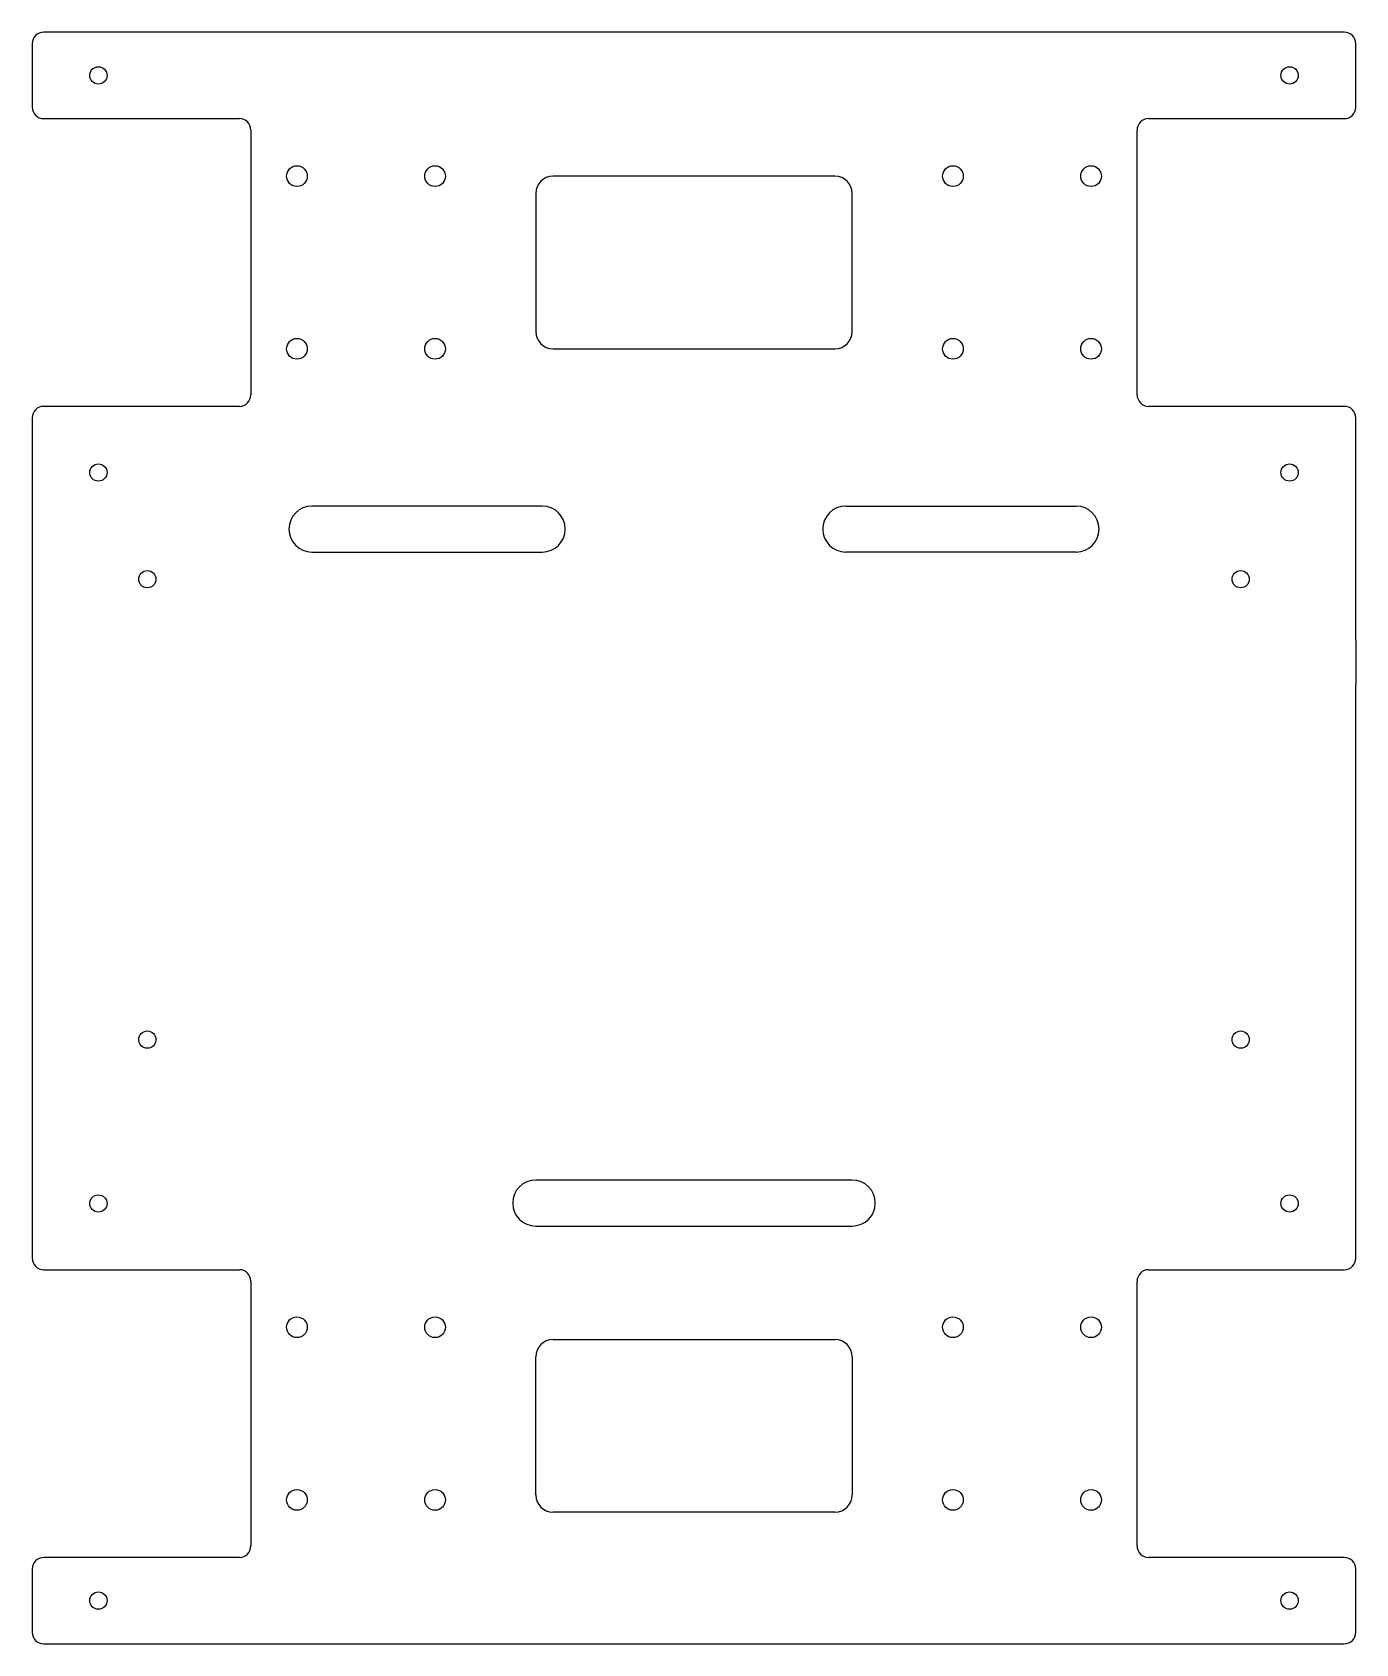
# Model space of a CAD drawing. Header units: millimetres. Extents: x 53 to 283, y -113 to 167.
import ezdxf

# ---------------------------------------------------------------- set-up
doc = ezdxf.new("R2010")
doc.units = ezdxf.units.MM

msp = doc.modelspace()

# ---------------------------------------------------------------- linework, layer by layer
at = {"color": 7, "linetype": 'Continuous', "lineweight": 25}
for p, q in [((280.67, 167.03), (54.67, 167.03)), ((52.67, 165.03), (52.67, 154.03)), ((282.67, 154.03), (282.67, 165.03)), ((54.67, 152.03), (88.67, 152.03)), ((246.67, 152.03), (280.67, 152.03)), ((90.67, 150.03), (90.67, 104.03)), ((244.67, 104.03), (244.67, 150.03)), ((192.17, 142.03), (143.17, 142.03)), ((140.17, 139.03), (140.17, 115.03)), ((195.17, 115.03), (195.17, 139.03)), ((143.17, 112.03), (192.17, 112.03)), ((88.67, 102.03), (54.67, 102.03)), ((280.67, 102.03), (246.67, 102.03)), ((52.67, 100.03), (52.67, 61.38)), ((282.67, 61.38), (282.67, 100.03)), ((141.28, 84.71), (101.28, 84.71)), ((194.06, 84.71), (234.06, 84.71)), ((101.28, 76.71), (141.28, 76.71)), ((234.06, 76.71), (194.06, 76.71)), ((52.67, 53.68), (52.67, -45.97)), ((282.67, -45.97), (282.67, 53.68)), ((195.17, -32.4), (140.17, -32.4)), ((140.17, -40.4), (195.17, -40.4)), ((54.67, -47.97), (88.67, -47.97)), ((90.67, -49.97), (90.67, -95.97)), ((244.67, -95.97), (244.67, -49.97)), ((246.67, -47.97), (280.67, -47.97)), ((143.17, -60.12), (192.17, -60.12)), ((140.17, -87.12), (140.17, -63.12)), ((195.17, -63.12), (195.17, -87.12)), ((192.17, -90.12), (143.17, -90.12)), ((88.67, -97.97), (54.67, -97.97)), ((280.67, -97.97), (246.67, -97.97)), ((52.67, -99.97), (52.67, -110.97)), ((282.67, -110.97), (282.67, -99.97)), ((54.67, -112.97), (280.67, -112.97))]:
    msp.add_line(p, q, dxfattribs=at)
for p, q in [((52.67, 61.38), (52.67, 53.68)), ((282.67, 61.38), (282.67, 53.68))]:
    msp.add_line(p, q)
for centre, radius in [((64.17, 159.53), 1.5), ((271.17, 159.53), 1.5), ((98.67, 142.03), 1.8), ((122.67, 142.03), 1.8), ((212.67, 142.03), 1.8), ((236.67, 142.03), 1.8), ((98.67, 112.03), 1.8), ((122.67, 112.03), 1.8), ((212.67, 112.03), 1.8), ((236.67, 112.03), 1.8), ((64.17, 90.53), 1.5), ((271.17, 90.53), 1.5), ((64.17, -36.47), 1.5), ((271.17, -36.47), 1.5), ((98.67, -57.97), 1.8), ((122.67, -57.97), 1.8), ((212.67, -57.97), 1.8), ((236.67, -57.97), 1.8), ((98.67, -87.97), 1.8), ((122.67, -87.97), 1.8), ((212.67, -87.97), 1.8), ((236.67, -87.97), 1.8), ((64.17, -105.47), 1.5), ((271.17, -105.47), 1.5)]:
    msp.add_circle(centre, radius, dxfattribs=at)
for centre in [(72.67, 72), (262.67, 72), (72.67, -8), (262.67, -8)]:
    msp.add_circle(centre, 1.5)
for centre, radius, start, end in [((54.67, 165.03), 2, 90, 180), ((280.67, 165.03), 2, 0, 90), ((54.67, 154.03), 2, 180, 270), ((280.67, 154.03), 2, 270, 0), ((88.67, 150.03), 2, 0, 90), ((246.67, 150.03), 2, 90, 180), ((143.17, 139.03), 3, 90, 180), ((192.17, 139.03), 3, 0, 90), ((143.17, 115.03), 3, 180, 270), ((192.17, 115.03), 3, 270, 0), ((88.67, 104.03), 2, 270, 0), ((246.67, 104.03), 2, 180, 270), ((54.67, 100.03), 2, 90, 180), ((280.67, 100.03), 2, 0, 90), ((101.28, 80.71), 4, 90, 270), ((141.28, 80.71), 4, 270, 90), ((194.06, 80.71), 4, 90, 270), ((234.06, 80.71), 4, 270, 90), ((140.17, -36.4), 4, 90, 270), ((195.17, -36.4), 4, 270, 90), ((54.67, -45.97), 2, 180, 270), ((280.67, -45.97), 2, 270, 0), ((88.67, -49.97), 2, 0, 90), ((246.67, -49.97), 2, 90, 180), ((143.17, -63.12), 3, 90, 180), ((192.17, -63.12), 3, 0, 90), ((143.17, -87.12), 3, 180, 270), ((192.17, -87.12), 3, 270, 0), ((54.67, -99.97), 2, 90, 180), ((88.67, -95.97), 2, 270, 0), ((246.67, -95.97), 2, 180, 270), ((280.67, -99.97), 2, 0, 90), ((54.67, -110.97), 2, 180, 270), ((280.67, -110.97), 2, 270, 0)]:
    msp.add_arc(centre, radius, start, end, dxfattribs=at)

doc.saveas('drawing.dxf')
